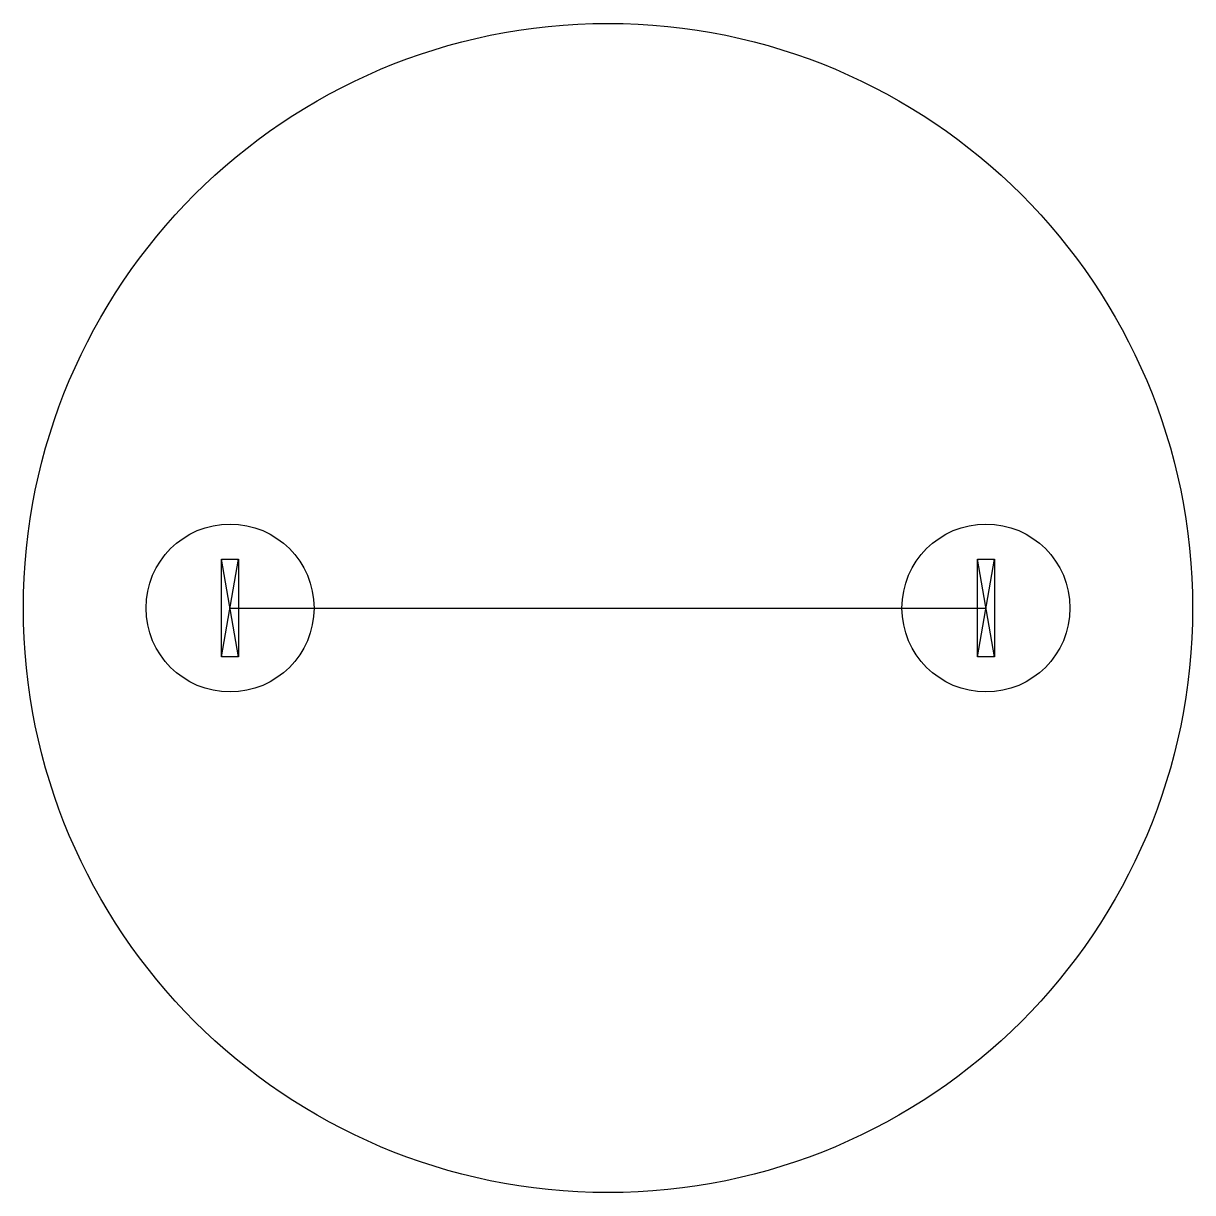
# Model space of a CAD drawing. Header units: millimetres. Extents: x -17.4 to 17.4, y -17.4 to 17.4.
import ezdxf

# ---------------------------------------------------------------- set-up
doc = ezdxf.new("R2010")
doc.units = ezdxf.units.MM
doc.layers.get('0').update_dxf_attribs({"linetype": 'CONTINUOUS'})

msp = doc.modelspace()

# ---------------------------------------------------------------- linework, layer by layer
for p, q in [((-11.5, -1.45), (-11.5, 1.45)), ((-11.5, 1.45), (-11, 1.45)), ((-11, -1.45), (-11.5, 1.45)), ((-11.5, -1.45), (-11, 1.45)), ((-11, 1.45), (-11, -1.45)), ((11, -1.45), (11, 1.45)), ((11, 1.45), (11.5, 1.45)), ((11.5, -1.45), (11, 1.45)), ((11, -1.45), (11.5, 1.45)), ((11.5, 1.45), (11.5, -1.45)), ((-11.25, 0), (11.25, 0)), ((-11, -1.45), (-11.5, -1.45)), ((11.5, -1.45), (11, -1.45))]:
    msp.add_line(p, q)
for centre, radius in [((0, 0), 17.4), ((-11.25, 0), 2.5), ((11.25, 0), 2.5)]:
    msp.add_circle(centre, radius)

doc.saveas('drawing.dxf')
